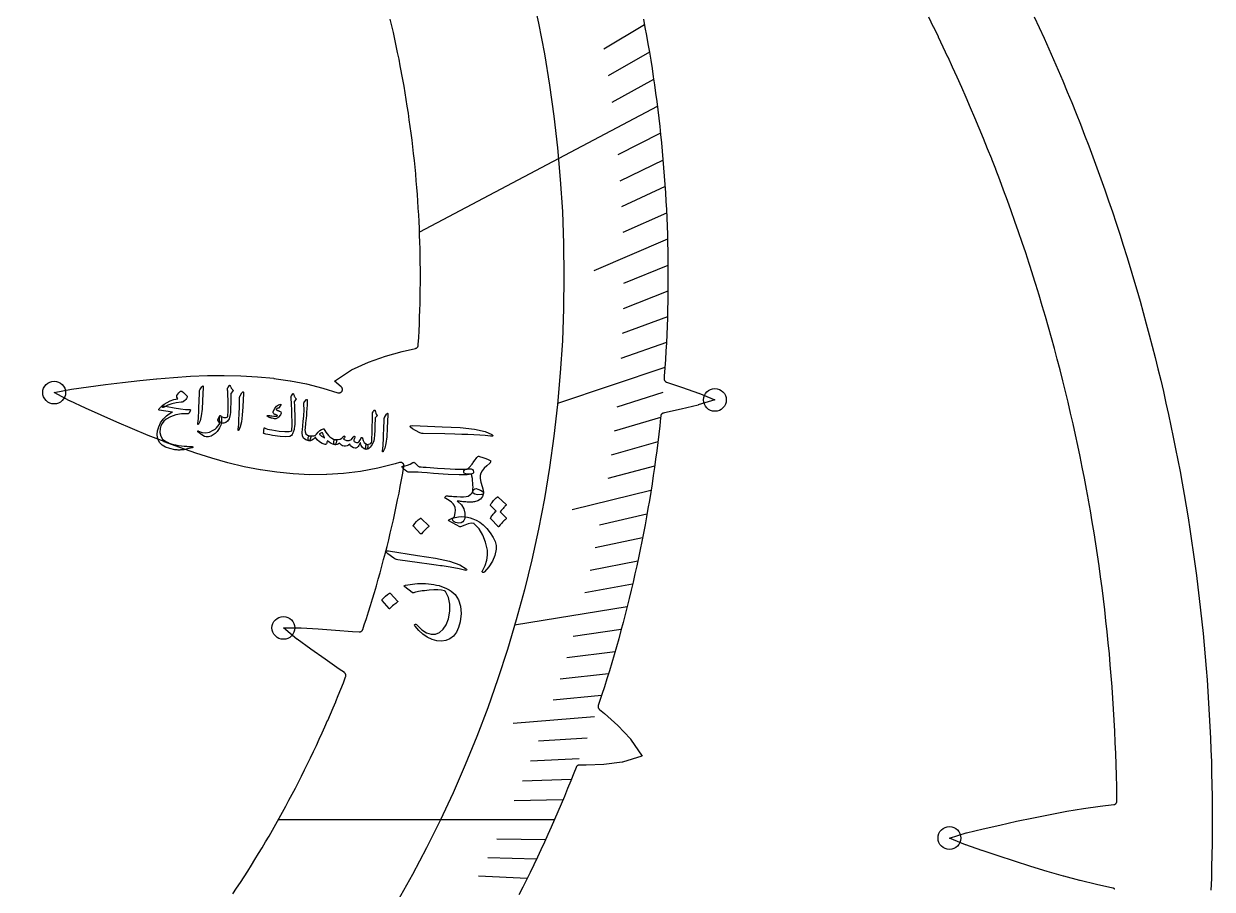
# Model space of a CAD drawing. Header units: millimetres. Extents: x -135 to 135, y -135 to 135.
# Drawn here: x 50.8 to 135, y -4.9 to 56.5 of the extents above; entities that cross this region are included whole.
import ezdxf

# ---------------------------------------------------------------- set-up
doc = ezdxf.new("R2010")
doc.units = ezdxf.units.MM
for name, color, linetype in [('CUT_INNER', 6, 'Continuous'), ('CUT_OUTER', 1, 'Continuous'), ('ENGRAVE', 7, 'Continuous'), ('ENGRAVE_FINE', 8, 'Continuous'), ('TEXT', 5, 'Continuous')]:
    doc.layers.add(name, color=color, linetype=linetype)

msp = doc.modelspace()

# ---------------------------------------------------------------- linework, layer by layer
at = {"layer": 'CUT_INNER'}
for points in [[(65.5808, -5.2417), (65.8476, -4.8397), (65.8485, -4.8385), (66.1128, -4.4349), (66.1136, -4.4336), (66.3755, -4.0284), (66.3763, -4.0271), (66.6356, -3.6203), (66.6365, -3.6191), (66.8933, -3.2107), (66.8941, -3.2094), (67.1484, -2.7994), (67.1492, -2.7981), (67.4011, -2.3867), (67.4019, -2.3853), (67.6511, -1.9723), (67.6519, -1.971), (67.8987, -1.5565), (67.8995, -1.5551), (68.1436, -1.1391), (68.1444, -1.1378), (68.3861, -0.7202), (68.3868, -0.7189), (68.6259, -0.2999), (68.6267, -0.2985), (68.8632, 0.1219), (68.8639, 0.1233), (69.0978, 0.5452), (69.0986, 0.5466), (69.3299, 0.9699), (69.3306, 0.9712), (69.5593, 1.396), (69.56, 1.3974), (69.7861, 1.8235), (69.7869, 1.8249), (70.0103, 2.2524), (70.0111, 2.2538), (70.2319, 2.6827), (70.2326, 2.684), (70.4508, 3.1143), (70.4515, 3.1156), (70.6671, 3.5472), (70.6678, 3.5486), (70.8807, 3.9815), (70.8814, 3.9829), (71.0917, 4.4171), (71.0923, 4.4184), (71.2999, 4.8539), (71.3006, 4.8553), (71.5055, 5.292), (71.5061, 5.2934), (71.7084, 5.7314), (71.709, 5.7328), (71.9086, 6.172), (71.9092, 6.1734), (72.1061, 6.6139), (72.1067, 6.6153), (72.3008, 7.0569), (72.3014, 7.0583), (72.4929, 7.5011), (72.4935, 7.5025), (72.6822, 7.9465), (72.6828, 7.9479), (72.8688, 8.3931), (72.8693, 8.3945), (73.0526, 8.8407), (73.0532, 8.8422), (73.2337, 9.2895), (73.2342, 9.291), (73.412, 9.7394), (73.4126, 9.7409), (73.5745, 10.1568), (73.5821, 10.1795), (73.5875, 10.2028), (73.5906, 10.2265), (73.5915, 10.2504), (73.5901, 10.2742), (73.5864, 10.2978), (73.5805, 10.321), (73.5723, 10.3435), (73.5621, 10.3651), (73.5499, 10.3856), (73.5357, 10.4049), (73.5198, 10.4227), (73.5023, 10.439), (73.4832, 10.4535), (73.1092, 10.7109), (72.1121, 11.4093), (71.118, 12.116), (71.1169, 12.1168), (70.1311, 12.8335), (70.1252, 12.8381), (69.1695, 13.6246), (69.1656, 13.6281), (69.1712, 13.6284), (70.4085, 13.6301), (70.416, 13.6299), (71.6328, 13.5585), (71.6341, 13.5585), (72.8492, 13.4742), (74.0627, 13.3816), (74.5258, 13.3424), (74.5495, 13.3415), (74.5733, 13.3429), (74.5968, 13.3466), (74.6199, 13.3524), (74.6423, 13.3605), (74.6638, 13.3706), (74.6843, 13.3827), (74.7035, 13.3967), (74.7213, 13.4125), (74.7376, 13.4299), (74.7521, 13.4488), (74.7647, 13.4689), (74.7754, 13.4902), (74.784, 13.5124), (74.8918, 13.8354), (74.8923, 13.8369), (75.0422, 14.2954), (75.0427, 14.2968), (75.1898, 14.7563), (75.1902, 14.7578), (75.3345, 15.2181), (75.335, 15.2196), (75.4764, 15.6808), (75.4769, 15.6823), (75.6155, 16.1443), (75.6159, 16.1458), (75.7517, 16.6087), (75.7521, 16.6102), (75.8851, 17.0739), (75.8855, 17.0754), (76.0156, 17.54), (76.016, 17.5414), (76.1432, 18.0068), (76.1436, 18.0083), (76.268, 18.4744), (76.2684, 18.4759), (76.3899, 18.9427), (76.3903, 18.9442), (76.509, 19.4118), (76.5094, 19.4133), (76.6251, 19.8816), (76.6255, 19.8831), (76.7384, 20.3521), (76.7388, 20.3536), (76.8488, 20.8233), (76.8491, 20.8248), (76.9563, 21.2952), (76.9566, 21.2967), (77.0609, 21.7677), (77.0612, 21.7692), (77.1626, 22.2409), (77.1629, 22.2424), (77.2613, 22.7147), (77.2617, 22.7162), (77.3572, 23.189), (77.3575, 23.1905), (77.4502, 23.664), (77.4505, 23.6655), (77.5402, 24.1395), (77.5405, 24.141), (77.6274, 24.6155), (77.6276, 24.617), (77.7087, 25.0758), (77.7118, 25.1002), (77.7124, 25.1248), (77.7107, 25.1494), (77.7065, 25.1736), (77.7, 25.1973), (77.6912, 25.2203), (77.6801, 25.2423), (77.667, 25.2631), (77.6519, 25.2825), (77.6349, 25.3004), (77.6162, 25.3164), (77.5961, 25.3306), (77.5747, 25.3427), (77.5522, 25.3527), (77.5288, 25.3603), (77.5048, 25.3657), (77.4804, 25.3687), (77.4558, 25.3692), (77.4312, 25.3673), (77.407, 25.363), (77.3833, 25.3564), (77.0914, 25.2589), (77.0821, 25.2562), (75.8582, 24.9501), (75.8503, 24.9484), (74.6381, 24.7268), (74.6308, 24.7257), (73.4294, 24.5794), (73.4223, 24.5788), (72.2313, 24.5029), (72.2243, 24.5026), (71.0431, 24.4936), (71.0363, 24.4937), (69.8643, 24.5483), (69.8578, 24.5488), (68.6946, 24.664), (68.6884, 24.6647), (67.5333, 24.837), (67.5276, 24.838), (66.3799, 25.0635), (66.3747, 25.0647), (65.2337, 25.3393), (65.2292, 25.3405), (64.0942, 25.6597), (64.0902, 25.6609), (62.9606, 26.0198), (62.9572, 26.0209), (61.832, 26.4143), (61.8292, 26.4153), (60.7078, 26.8379), (60.7055, 26.8388), (59.5872, 27.2854), (59.5854, 27.2861), (58.4693, 27.7515), (58.468, 27.7521), (57.3541, 28.2315), (56.2399, 28.7219), (55.127, 29.2212), (55.1258, 29.2217), (54.0191, 29.7323), (54.0123, 29.7357), (52.9216, 30.3207), (52.9171, 30.3233), (52.9226, 30.3247), (54.1358, 30.5678), (54.1432, 30.569), (55.3505, 30.7364), (55.3518, 30.7366), (56.56, 30.891), (57.7682, 31.0369), (58.9754, 31.1726), (58.9768, 31.1727), (60.1799, 31.2941), (60.1818, 31.2943), (61.3817, 31.397), (61.3841, 31.3972), (62.5799, 31.4761), (62.5829, 31.4762), (63.7738, 31.5261), (63.7774, 31.5262), (64.9625, 31.5416), (64.9667, 31.5416), (66.1454, 31.5176), (66.1502, 31.5174), (67.3217, 31.4491), (67.327, 31.4487), (68.4908, 31.3313), (68.4965, 31.3306), (69.6519, 31.1601), (69.658, 31.1591), (70.8046, 30.9316), (70.811, 30.9302), (71.9483, 30.6423), (71.9549, 30.6404), (73.0227, 30.3075), (73.0465, 30.3014), (73.0709, 30.2976), (73.0954, 30.2962), (73.12, 30.2972), (73.1444, 30.3007), (73.1683, 30.3065), (73.1915, 30.3147), (73.2138, 30.3251), (73.235, 30.3377), (73.2548, 30.3522), (73.2731, 30.3687), (73.2897, 30.3868), (73.3045, 30.4065), (73.3172, 30.4276), (73.3278, 30.4498), (73.3361, 30.473), (73.3422, 30.4968), (73.3459, 30.5212), (73.3471, 30.5457), (73.3459, 30.5703), (73.3424, 30.5947), (73.3364, 30.6186), (73.3281, 30.6417), (73.3176, 30.664), (73.305, 30.6851), (73.2903, 30.7049), (73.2738, 30.7231), (73.2555, 30.7396), (72.7857, 31.1244), (72.7814, 31.1283), (72.786, 31.1317), (73.9917, 31.9357), (73.9962, 31.9384), (74.0008, 31.9407), (75.1934, 32.4741), (75.2024, 32.4777), (76.3904, 32.9023), (76.398, 32.9048), (77.5827, 33.2441), (77.5899, 33.246), (78.5256, 33.4545), (78.5495, 33.4611), (78.5726, 33.47), (78.5947, 33.4811), (78.6155, 33.4944), (78.635, 33.5097), (78.6529, 33.5268), (78.669, 33.5456), (78.6831, 33.5659), (78.6952, 33.5875), (78.7051, 33.6101), (78.7127, 33.6337), (78.7179, 33.6579), (78.7207, 33.6824), (78.7244, 33.7398), (78.7245, 33.7413), (78.7526, 34.2229), (78.7527, 34.2245), (78.7778, 34.7062), (78.7779, 34.7078), (78.8001, 35.1897), (78.8002, 35.1912), (78.8194, 35.6732), (78.8195, 35.6748), (78.8358, 36.1569), (78.8358, 36.1585), (78.8491, 36.6407), (78.8492, 36.6422), (78.8595, 37.1245), (78.8595, 37.1261), (78.8669, 37.6084), (78.867, 37.61), (78.8714, 38.0924), (78.8714, 38.0939), (78.8729, 38.5763), (78.8729, 38.5779), (78.8714, 39.0603), (78.8714, 39.0618), (78.867, 39.5442), (78.8669, 39.5458), (78.8595, 40.0281), (78.8595, 40.0297), (78.8492, 40.512), (78.8491, 40.5135), (78.8358, 40.9958), (78.8358, 40.9973), (78.8195, 41.4794), (78.8194, 41.481), (78.8002, 41.963), (78.8001, 41.9645), (78.7779, 42.4465), (78.7778, 42.448), (78.7527, 42.9298), (78.7526, 42.9313), (78.7245, 43.4129), (78.7244, 43.4144), (78.6934, 43.8958), (78.6932, 43.8974), (78.6592, 44.3786), (78.6591, 44.3801), (78.6222, 44.8611), (78.622, 44.8627), (78.5821, 45.3434), (78.582, 45.345), (78.5391, 45.8255), (78.539, 45.827), (78.4932, 46.3072), (78.493, 46.3088), (78.4443, 46.7887), (78.4441, 46.7902), (78.3924, 47.2699), (78.3922, 47.2714), (78.3376, 47.7507), (78.3374, 47.7523), (78.2798, 48.2312), (78.2796, 48.2328), (78.2191, 48.7114), (78.2189, 48.7129), (78.1555, 49.1911), (78.1553, 49.1926), (78.0889, 49.6705), (78.0886, 49.672), (78.0193, 50.1494), (78.0191, 50.1509), (77.9468, 50.6279), (77.9466, 50.6294), (77.8714, 51.106), (77.8712, 51.1075), (77.7931, 51.5835), (77.7928, 51.585), (77.7118, 52.0606), (77.7116, 52.0621), (77.6276, 52.5372), (77.6274, 52.5387), (77.5405, 53.0132), (77.5402, 53.0147), (77.4505, 53.4887), (77.4502, 53.4903), (77.3575, 53.9637), (77.3572, 53.9652), (77.2617, 54.4381), (77.2613, 54.4396), (77.1629, 54.9118), (77.1626, 54.9133), (77.0612, 55.385), (77.0609, 55.3865), (76.9566, 55.8575), (76.9563, 55.859), (76.8491, 56.3294), (76.8488, 56.3309), (76.7388, 56.8006)], [(94.6836, 56.8084), (94.7937, 56.2271), (94.9002, 55.6451), (95.0032, 55.0625), (95.1026, 54.4793), (95.1983, 53.8954), (95.2905, 53.311), (95.3791, 52.726), (95.4642, 52.1405), (95.5456, 51.5545), (95.6234, 50.968), (95.6977, 50.3811), (95.7683, 49.7936), (95.8353, 49.2058), (95.8987, 48.6176), (95.9585, 48.029), (96.0147, 47.44), (96.0673, 46.8507), (96.1162, 46.2611), (96.1616, 45.6712), (96.2033, 45.081), (96.2414, 44.4906), (96.2759, 43.9), (96.3067, 43.3091), (96.3339, 42.7181), (96.3575, 42.1269), (96.3775, 41.5356), (96.3938, 40.9442), (96.4065, 40.3527), (96.4156, 39.7611), (96.4211, 39.1695), (96.4229, 38.5779), (96.4211, 37.9862), (96.4156, 37.3946), (96.4066, 36.803), (96.3939, 36.2115), (96.3775, 35.6201), (96.3576, 35.0288), (96.334, 34.4376), (96.3068, 33.8466), (96.2759, 33.2558), (96.2415, 32.6651), (96.2034, 32.0747), (96.1617, 31.4846), (96.1487, 31.3161), (96.1481, 31.2907), (96.15, 31.2653), (96.1545, 31.2402), (96.1616, 31.2158), (96.171, 31.1922), (96.1829, 31.1696), (96.1969, 31.1484), (96.2131, 31.1287), (96.2311, 31.1108), (96.2509, 31.0948), (96.2722, 31.0809), (96.2949, 31.0692), (96.3185, 31.0599), (97.4404, 30.6838), (97.4416, 30.6834), (98.5931, 30.2837), (98.6001, 30.281), (99.7426, 29.8059), (99.7476, 29.8035), (99.7427, 29.8018), (98.5588, 29.4408), (98.5516, 29.4389), (97.3665, 29.154), (97.3652, 29.1537), (96.178, 28.8815), (96.1044, 28.8652), (96.0812, 28.8589), (96.0587, 28.8503), (96.0372, 28.8397), (96.0167, 28.827), (95.9976, 28.8124), (95.98, 28.7961), (95.964, 28.7781), (95.9498, 28.7587), (95.9376, 28.738), (95.9274, 28.7162), (95.9193, 28.6935), (95.9134, 28.6702), (95.9099, 28.6464), (95.8989, 28.5382), (95.8355, 27.9499), (95.7685, 27.3621), (95.6978, 26.7747), (95.6236, 26.1877), (95.5458, 25.6012), (95.4644, 25.0152), (95.3794, 24.4297), (95.2908, 23.8447), (95.1986, 23.2603), (95.1028, 22.6765), (95.0034, 22.0932), (94.9005, 21.5106), (94.794, 20.9286), (94.6839, 20.3473), (94.5703, 19.7667), (94.4531, 19.1868), (94.3323, 18.6076), (94.208, 18.0291), (94.0802, 17.4515), (93.9488, 16.8746), (93.8139, 16.2986), (93.6754, 15.7233), (93.5334, 15.149), (93.3879, 14.5755), (93.2389, 14.003), (93.0863, 13.4313), (92.9303, 12.8606), (92.7707, 12.2909), (92.6077, 11.7222), (92.4412, 11.1544), (92.2712, 10.5878), (92.0977, 10.0221), (91.9208, 9.4576), (91.7403, 8.8941), (91.5565, 8.3317), (91.4849, 8.1174), (91.4781, 8.0928), (91.4738, 8.0678), (91.4721, 8.0424), (91.473, 8.017), (91.4764, 7.9918), (91.4824, 7.9671), (91.4909, 7.9431), (91.5017, 7.9201), (91.5149, 7.8983), (91.5302, 7.878), (91.5474, 7.8593), (91.5665, 7.8425), (91.9247, 7.5578), (91.9308, 7.5526), (92.8659, 6.7057), (92.8728, 6.699), (93.7704, 5.7498), (93.7738, 5.7458), (93.7769, 5.7416), (94.5832, 4.5375), (94.5861, 4.5325), (94.5807, 4.5306), (93.1936, 4.1113), (93.1885, 4.11), (93.1834, 4.1091), (91.8873, 3.9448), (91.8777, 3.944), (90.6176, 3.8825), (90.6096, 3.8824), (90.1424, 3.8897), (90.1171, 3.8888), (90.0921, 3.8853), (90.0675, 3.8794), (90.0436, 3.871), (90.0207, 3.8602), (89.999, 3.8472), (89.9788, 3.832), (89.9602, 3.8149), (89.9434, 3.7959), (89.9286, 3.7754), (89.9159, 3.7535), (89.9056, 3.7304), (89.7475, 3.3244), (89.5295, 2.7743), (89.3082, 2.2257), (89.0834, 1.6784), (88.8553, 1.1325), (88.6239, 0.588), (88.3891, 0.0449), (88.1511, -0.4967), (87.9096, -1.0369), (87.6649, -1.5755), (87.4169, -2.1127), (87.1656, -2.6483), (86.911, -3.1824), (86.6531, -3.7149), (86.392, -4.2457), (86.1276, -4.775), (85.86, -5.3027)], [(128.0964, -4.9156), (128.0801, -4.8967), (128.0619, -4.8794), (128.0422, -4.8641), (128.021, -4.8508), (127.9985, -4.8397), (127.9751, -4.8309), (127.951, -4.8245), (126.7917, -4.5781), (126.7882, -4.5773), (125.6299, -4.2962), (125.627, -4.2954), (124.4696, -3.9847), (124.4673, -3.9841), (123.3105, -3.6493), (123.3087, -3.6488), (122.1523, -3.295), (122.151, -3.2945), (120.9954, -2.9266), (119.8385, -2.5477), (118.6821, -2.16), (118.6808, -2.1596), (117.5294, -1.7599), (117.5224, -1.7572), (116.3799, -1.2821), (116.3748, -1.2797), (116.3797, -1.2779), (117.5636, -0.917), (117.5709, -0.9151), (118.7559, -0.6301), (118.7572, -0.6298), (119.9445, -0.3577), (121.1326, -0.0941), (122.3207, 0.1592), (122.322, 0.1595), (123.5075, 0.3983), (123.5094, 0.3986), (124.6934, 0.6184), (124.6958, 0.6189), (125.8781, 0.8146), (125.881, 0.815), (127.0613, 0.9813), (127.0648, 0.9818), (128.0203, 1.0885), (128.0444, 1.0924), (128.0681, 1.0986), (128.091, 1.1072), (128.113, 1.1179), (128.1338, 1.1307), (128.1533, 1.1455), (128.1713, 1.1622), (128.1875, 1.1805), (128.2019, 1.2003), (128.2142, 1.2214), (128.2244, 1.2436), (128.2325, 1.2668), (128.2382, 1.2906), (128.2415, 1.3148), (128.2425, 1.3393), (128.2404, 1.5731), (128.2403, 1.5746), (128.2283, 2.3599), (128.2283, 2.3614), (128.2114, 3.1466), (128.2114, 3.1482), (128.1897, 3.9333), (128.1896, 3.9348), (128.1631, 4.7198), (128.1631, 4.7213), (128.1317, 5.5061), (128.1317, 5.5076), (128.0956, 6.2922), (128.0955, 6.2937), (128.0545, 7.078), (128.0544, 7.0796), (128.0087, 7.8636), (128.0086, 7.8651), (127.958, 8.6489), (127.9579, 8.6504), (127.9026, 9.4339), (127.9024, 9.4354), (127.8423, 10.2185), (127.8421, 10.22), (127.7772, 11.0027), (127.777, 11.0043), (127.7072, 11.7866), (127.7071, 11.7881), (127.6325, 12.5699), (127.6324, 12.5715), (127.553, 13.3528), (127.5528, 13.3544), (127.4687, 14.1352), (127.4685, 14.1368), (127.3795, 14.9171), (127.3793, 14.9186), (127.2856, 15.6984), (127.2854, 15.6999), (127.1869, 16.4791), (127.1867, 16.4806), (127.0834, 17.2592), (127.0832, 17.2607), (126.9751, 18.0387), (126.9749, 18.0402), (126.862, 18.8174), (126.8618, 18.8189), (126.7441, 19.5955), (126.7439, 19.597), (126.6215, 20.3728), (126.6213, 20.3743), (126.4941, 21.1494), (126.4939, 21.1509), (126.362, 21.9251), (126.3617, 21.9266), (126.2251, 22.7), (126.2248, 22.7015), (126.0834, 23.4741), (126.0831, 23.4756), (125.937, 24.2473), (125.9367, 24.2488), (125.7859, 25.0196), (125.7856, 25.0211), (125.63, 25.7909), (125.6297, 25.7924), (125.4694, 26.5613), (125.469, 26.5628), (125.304, 27.3306), (125.3037, 27.3321), (125.134, 28.099), (125.1336, 28.1005), (124.9592, 28.8663), (124.9589, 28.8678), (124.7797, 29.6325), (124.7794, 29.6339), (124.5956, 30.3975), (124.5952, 30.399), (124.4067, 31.1615), (124.4063, 31.163), (124.2131, 31.9242), (124.2128, 31.9257), (124.0149, 32.6858), (124.0145, 32.6873), (123.812, 33.4461), (123.8116, 33.4476), (123.6045, 34.2052), (123.6041, 34.2066), (123.3923, 34.963), (123.3919, 34.9644), (123.1754, 35.7194), (123.175, 35.7209), (122.9539, 36.4745), (122.9535, 36.476), (122.7278, 37.2283), (122.7274, 37.2297), (122.4971, 37.9806), (122.4966, 37.9821), (122.2617, 38.7315), (122.2613, 38.733), (122.0218, 39.481), (122.0213, 39.4824), (121.7772, 40.229), (121.7767, 40.2304), (121.5281, 40.9754), (121.5276, 40.9769), (121.2744, 41.7203), (121.2739, 41.7218), (121.0161, 42.4637), (121.0156, 42.4651), (120.7533, 43.2054), (120.7528, 43.2068), (120.4859, 43.9455), (120.4854, 43.947), (120.214, 44.684), (120.2135, 44.6854), (119.9376, 45.4208), (119.937, 45.4222), (119.6566, 46.1558), (119.656, 46.1573), (119.3711, 46.8892), (119.3706, 46.8906), (119.0812, 47.6207), (119.0806, 47.6221), (118.7868, 48.3505), (118.7862, 48.3519), (118.4878, 49.0784), (118.4873, 49.0799), (118.1845, 49.8045), (118.1839, 49.806), (117.8767, 50.5288), (117.876, 50.5302), (117.5644, 51.2511), (117.5638, 51.2525), (117.2477, 51.9715), (117.2471, 51.9729), (116.9266, 52.6899), (116.926, 52.6913), (116.6011, 53.4064), (116.6005, 53.4078), (116.2712, 54.1208), (116.2706, 54.1222), (115.937, 54.8332), (115.9363, 54.8346), (115.5983, 55.5436), (115.5977, 55.545), (115.2553, 56.2518), (115.2547, 56.2532), (114.908, 56.958)]]:
    msp.add_lwpolyline(points, dxfattribs=at)
at = {"layer": 'CUT_OUTER'}
msp.add_lwpolyline([(122.3901, 56.9707), (122.7374, 56.2187), (123.08, 55.4645), (123.418, 54.7083), (123.7514, 53.95), (124.0801, 53.1896), (124.4041, 52.4273), (124.7234, 51.663), (125.0381, 50.8967), (125.348, 50.1285), (125.6533, 49.3585), (125.9538, 48.5865), (126.2495, 47.8128), (126.5405, 47.0372), (126.8267, 46.2599), (127.1082, 45.4809), (127.3849, 44.7001), (127.6567, 43.9176), (127.9238, 43.1335), (128.1861, 42.3478), (128.4435, 41.5604), (128.6961, 40.7715), (128.9438, 39.9811), (129.1867, 39.1892), (129.4247, 38.3958), (129.6579, 37.6009), (129.8862, 36.8046), (130.1096, 36.007), (130.328, 35.2079), (130.5416, 34.4076), (130.7503, 33.606), (130.954, 32.8031), (131.1528, 31.9989), (131.3467, 31.1936), (131.5356, 30.3871), (131.7196, 29.5794), (131.8986, 28.7706), (132.0727, 27.9608), (132.2418, 27.1499), (132.4059, 26.3379), (132.565, 25.525), (132.7191, 24.7111), (132.8682, 23.8963), (133.0123, 23.0806), (133.1515, 22.264), (133.2856, 21.4466), (133.4147, 20.6284), (133.5387, 19.8094), (133.6577, 18.9896), (133.7718, 18.1692), (133.8807, 17.348), (133.9846, 16.5262), (134.0835, 15.7038), (134.1774, 14.8808), (134.2661, 14.0572), (134.3499, 13.2331), (134.4285, 12.4085), (134.5021, 11.5834), (134.5707, 10.7579), (134.6342, 9.932), (134.6926, 9.1057), (134.7459, 8.2791), (134.7942, 7.4521), (134.8373, 6.6249), (134.8755, 5.7974), (134.9085, 4.9697), (134.9364, 4.1419), (134.9593, 3.3138), (134.9771, 2.4857), (134.9898, 1.6574), (134.9944, 1.1594), (134.9944, 1.1594), (134.9975, 0.8283), (135, 0), (134.9975, -0.8283), (134.9898, -1.6567), (134.9771, -2.4849), (134.9593, -3.3131), (134.9365, -4.1411), (134.9085, -4.969)], dxfattribs=at)
at = {"layer": 'ENGRAVE'}
for points in [[(95.6678, 50.6207), (78.811, 41.7012)], [(96.2045, 32.091), (88.5934, 29.5522)], [(93.5245, 15.1136), (85.5424, 13.8237)], [(88.3696, 0), (68.7949, 0)]]:
    msp.add_lwpolyline(points, dxfattribs=at)
for centre, radius in [((0, 38.5771), 89.0519), ((52.9163, 30.3235), 0.81), ((99.7484, 29.8035), 0.81), ((69.1649, 13.6284), 0.81), ((116.374, -1.2797), 0.81)]:
    msp.add_circle(centre, radius, dxfattribs=at)
at = {"layer": 'ENGRAVE_FINE'}
for points in [[(94.7615, 56.3991), (91.8642, 54.6747)], [(95.105, 54.4647), (92.175, 52.7868)], [(95.4068, 52.5383), (92.4452, 50.9074)], [(95.8887, 48.7127), (92.8665, 47.1774)], [(96.0703, 46.8151), (93.0192, 45.3283)], [(96.2135, 44.9287), (93.1344, 43.4909)], [(96.3189, 43.0542), (93.2127, 41.6658)], [(96.3874, 41.1922), (91.1571, 38.957)], [(96.4198, 39.3434), (93.2624, 38.0551)], [(96.417, 37.5084), (93.2354, 36.2706)], [(96.3796, 35.6876), (93.1748, 34.5009)], [(96.3085, 33.8817), (93.0814, 32.7464)], [(96.0684, 30.3162), (92.7998, 29.2848)], [(95.9009, 28.5576), (92.6131, 27.5785)], [(95.7029, 26.8155), (92.3968, 25.8892)], [(95.475, 25.0905), (92.1517, 24.2171)], [(95.2182, 23.3827), (89.6403, 22.013)], [(94.9331, 21.6926), (91.5783, 20.926)], [(94.6204, 20.0203), (91.2515, 19.3075)], [(94.2809, 18.3663), (90.8989, 17.7074)], [(93.9154, 16.7306), (90.5213, 16.126)], [(93.109, 13.5153), (89.6937, 13.0196)], [(92.6695, 11.9361), (89.2453, 11.495)], [(92.2067, 10.376), (88.7745, 9.9898)], [(91.7213, 8.8351), (88.2822, 8.5039)], [(91.2139, 7.3137), (85.4593, 6.8523)], [(90.6852, 5.8117), (87.2356, 5.5906)], [(90.1358, 4.3293), (86.6825, 4.1634)], [(89.5663, 2.8665), (86.1104, 2.7559)], [(88.9774, 1.4234), (85.5198, 1.3681)], [(87.7435, -1.4036), (84.2859, -1.3483)], [(87.0996, -2.7875), (83.6436, -2.6769)], [(86.4386, -4.1517), (82.9852, -3.9858)]]:
    msp.add_lwpolyline(points, dxfattribs=at)
at = {"layer": 'TEXT'}
for points in [[(61.923, 29.6431), (61.5657, 29.6044), (61.245, 29.5335), (60.9607, 29.4306), (60.7129, 29.2957), (60.6749, 29.2749), (60.641, 29.2651), (60.6112, 29.2663), (60.5856, 29.2784), (60.5599, 29.3201), (60.5724, 29.3718), (60.623, 29.4335), (60.7118, 29.505), (60.9148, 29.6283), (61.1428, 29.7327), (61.3956, 29.8184), (61.6733, 29.8853), (61.6148, 30.0066), (61.6049, 30.0363), (61.6024, 30.0648), (61.6072, 30.0923), (61.6194, 30.1186), (61.6879, 30.2158), (61.7492, 30.2954), (61.8034, 30.3575), (61.8505, 30.4021), (61.8794, 30.4222), (61.9061, 30.4311), (61.9306, 30.4287), (61.953, 30.4151), (62.0799, 30.3163), (62.1854, 30.2257), (62.2694, 30.1434), (62.3321, 30.0692), (62.3431, 30.0467), (62.3459, 30.0199), (62.3405, 29.9887), (62.327, 29.9533), (62.2931, 29.8997), (62.2422, 29.8361), (62.1742, 29.7625), (62.0892, 29.6788), (62.0684, 29.6676), (62.0338, 29.6579), (61.9853, 29.6497), (61.923, 29.6431)], [(63.3738, 30.7192), (63.4223, 30.7864), (63.4563, 30.8075), (63.476, 30.7825), (63.4813, 30.7113), (63.4288, 29.7335), (63.3948, 29.1337), (63.3368, 28.6591), (63.2545, 28.3097), (63.1481, 28.0857), (63.1322, 28.0684), (63.1191, 28.0598), (63.1088, 28.0598), (63.1013, 28.0685), (63.0962, 28.0811), (63.0935, 28.0968), (63.0932, 28.1157), (63.0955, 28.1377), (63.1208, 28.3082), (63.1397, 28.4902), (63.1524, 28.6837), (63.1586, 28.8886), (63.1613, 28.9421), (63.1669, 29.0865), (63.1754, 29.3221), (63.1869, 29.6487), (63.206, 30.374), (63.2096, 30.4122), (63.2168, 30.4468), (63.2274, 30.4779), (63.2416, 30.5055)], [(65.3587, 30.8391), (65.3677, 30.8357), (65.3752, 30.8286), (65.3812, 30.8177), (65.3855, 30.8029), (65.3922, 30.7806), (65.4059, 30.7506), (65.4265, 30.7131), (65.454, 30.6681), (65.4703, 30.6439), (65.4862, 30.6206), (65.5017, 30.598), (65.5168, 30.5763), (65.5318, 30.5556), (65.5471, 30.5361), (65.5625, 30.5179), (65.578, 30.5008), (65.591, 30.4783), (65.592, 30.4525), (65.5809, 30.4235), (65.5577, 30.3912), (65.4326, 30.2529), (65.43, 30.199), (65.4284, 30.1328), (65.4277, 30.0545), (65.428, 29.964), (65.4284, 29.8608), (65.4282, 29.7447), (65.4272, 29.6156), (65.4256, 29.4735), (65.4251, 29.3323), (65.4226, 29.2025), (65.4184, 29.0839), (65.4123, 28.9767), (65.4046, 28.8808), (65.3956, 28.7962), (65.3852, 28.7228), (65.3735, 28.6607), (65.3077, 28.4532), (65.2121, 28.2984), (65.0866, 28.1964), (64.9312, 28.147), (64.9069, 28.1433), (64.8835, 28.141), (64.8612, 28.1401), (64.8397, 28.1405), (64.8192, 28.142), (64.7996, 28.1444), (64.7808, 28.1477), (64.763, 28.1519), (64.7141, 28.1765), (64.6758, 28.2221), (64.6483, 28.2888), (64.6314, 28.3765), (64.6244, 28.4688), (64.6268, 28.5492), (64.6385, 28.6176), (64.6594, 28.6741), (64.6654, 28.6837), (64.6719, 28.6903), (64.6789, 28.6938), (64.6865, 28.6942), (64.6957, 28.6918), (64.7037, 28.6876), (64.7103, 28.6816), (64.7157, 28.6738), (64.7615, 28.632), (64.8163, 28.5995), (64.88, 28.5762), (64.9526, 28.5622), (65.0302, 28.5587), (65.1007, 28.5644), (65.164, 28.5791), (65.2201, 28.603), (65.233, 28.7222), (65.2401, 28.948), (65.2413, 29.2801), (65.2368, 29.7188), (65.2287, 30.2067), (65.2277, 30.2715), (65.2253, 30.3329), (65.2213, 30.3911), (65.2159, 30.4459), (65.2126, 30.4735), (65.2101, 30.4986), (65.2086, 30.5213), (65.208, 30.5417), (65.2077, 30.5594), (65.2073, 30.5744), (65.2067, 30.5867), (65.206, 30.5963), (65.2066, 30.6173), (65.2099, 30.6359), (65.2158, 30.6521), (65.2244, 30.6659), (65.3282, 30.8235), (65.3356, 30.8312), (65.3432, 30.8364), (65.3509, 30.839), (65.3587, 30.8391)], [(66.2275, 30.2959), (66.2759, 30.3631), (66.3099, 30.3842), (66.3296, 30.3592), (66.3349, 30.288), (66.2824, 29.3103), (66.2485, 28.7104), (66.1904, 28.2358), (66.1081, 27.8864), (66.0017, 27.6624), (65.9859, 27.6451), (65.9728, 27.6365), (65.9625, 27.6365), (65.9549, 27.6452), (65.9498, 27.6578), (65.9471, 27.6735), (65.9469, 27.6924), (65.9491, 27.7144), (65.9744, 27.8849), (65.9934, 28.0669), (66.006, 28.2604), (66.0122, 28.4653), (66.0149, 28.5188), (66.0205, 28.6632), (66.029, 28.8988), (66.0405, 29.2255), (66.0596, 29.9507), (66.0632, 29.9889), (66.0704, 30.0235), (66.081, 30.0546), (66.0952, 30.0822)], [(69.8825, 30.2043), (69.8984, 30.1588), (69.9156, 30.1154), (69.9341, 30.074), (69.9539, 30.0348), (69.9753, 29.9975), (69.9985, 29.9623), (70.0234, 29.929), (70.0502, 29.8978), (70.0598, 29.881), (70.0612, 29.863), (70.0543, 29.8436), (70.0391, 29.823), (69.9508, 29.7154), (69.942, 29.7037), (69.9355, 29.6936), (69.9312, 29.6852), (69.9292, 29.6784), (69.9465, 29.3496), (69.9601, 29.0528), (69.9698, 28.788), (69.9758, 28.5552), (69.9777, 28.3547), (69.9754, 28.1867), (69.9689, 28.0513), (69.9582, 27.9484), (69.9296, 27.7555), (69.9171, 27.6949), (69.9016, 27.6345), (69.8831, 27.5743), (69.8616, 27.5142), (69.8369, 27.4544), (69.8087, 27.3948), (69.777, 27.3356), (69.7419, 27.2765), (69.6095, 27.2009), (69.3388, 27.1764), (68.93, 27.2031), (68.3829, 27.281), (68.213, 27.3122), (68.0566, 27.3455), (67.9135, 27.3808), (67.7837, 27.4182), (67.7724, 27.4251), (67.765, 27.434), (67.7613, 27.4449), (67.7614, 27.4577), (67.7668, 27.5185), (67.7721, 27.5737), (67.7774, 27.6235), (67.7825, 27.6677), (67.7877, 27.7069), (67.793, 27.7416), (67.7983, 27.7717), (67.8038, 27.7973), (67.8076, 27.8116), (67.814, 27.8189), (67.8229, 27.8194), (67.8342, 27.8129), (67.9221, 27.7715), (68.0377, 27.7335), (68.1809, 27.6989), (68.3517, 27.6678), (68.8647, 27.5919), (69.2695, 27.5568), (69.5663, 27.5623), (69.7549, 27.6085), (69.7724, 27.7283), (69.7804, 27.9496), (69.7787, 28.2725), (69.7675, 28.6967), (69.7529, 29.122), (69.7405, 29.4439), (69.7305, 29.6624), (69.7226, 29.7774), (69.7195, 29.8091), (69.7166, 29.8387), (69.7139, 29.8662), (69.7114, 29.8917), (69.7091, 29.915), (69.7069, 29.9357), (69.7048, 29.9538), (69.7028, 29.9694), (69.7008, 30.0032), (69.7045, 30.0346), (69.7138, 30.0636), (69.7288, 30.0903), (69.8258, 30.2288), (69.8334, 30.2379), (69.8411, 30.2436), (69.8487, 30.2457), (69.8563, 30.2444), (69.8648, 30.2378), (69.8721, 30.2289), (69.878, 30.2178), (69.8825, 30.2043)], [(68.9699, 29.5029), (68.9771, 29.5008), (68.9831, 29.4969), (68.9878, 29.4912), (68.9912, 29.4837), (68.9918, 29.4773), (68.9913, 29.4706), (68.9897, 29.4635), (68.9871, 29.4561), (68.8735, 29.2598), (68.8603, 29.2401), (68.8473, 29.2254), (68.8345, 29.2158), (68.822, 29.2111), (68.7705, 29.2044), (68.7257, 29.1922), (68.6876, 29.1745), (68.6563, 29.1512), (68.6487, 29.1377), (68.6539, 29.1214), (68.6716, 29.1022), (68.702, 29.0801), (68.7229, 29.0692), (68.7446, 29.0587), (68.7671, 29.0485), (68.7904, 29.0388), (68.8148, 29.0294), (68.8405, 29.0203), (68.8675, 29.0115), (68.8958, 29.003), (68.9895, 28.9467), (69.0088, 28.8566), (68.9537, 28.7327), (68.8242, 28.5752), (68.7738, 28.5301), (68.726, 28.4962), (68.6809, 28.4735), (68.6385, 28.462), (68.5934, 28.4593), (68.5323, 28.4646), (68.4553, 28.4778), (68.3624, 28.4989), (68.3151, 28.5107), (68.2705, 28.5236), (68.2286, 28.5376), (68.1894, 28.5527), (68.1527, 28.5682), (68.1185, 28.5833), (68.0867, 28.5981), (68.0574, 28.6125), (68.0401, 28.6259), (68.0283, 28.64), (68.0222, 28.6547), (68.0217, 28.6701), (68.0265, 28.6852), (68.0355, 28.6952), (68.0488, 28.7), (68.0663, 28.6997), (68.1218, 28.6952), (68.1845, 28.6892), (68.2545, 28.6816), (68.3318, 28.6724), (68.4761, 28.6552), (68.5896, 28.6472), (68.6722, 28.6483), (68.724, 28.6585), (68.7311, 28.6622), (68.7354, 28.6678), (68.737, 28.6754), (68.7359, 28.6848), (68.7333, 28.691), (68.7277, 28.6971), (68.719, 28.7032), (68.7074, 28.7092), (68.5973, 28.7537), (68.5516, 28.7745), (68.5134, 28.7983), (68.4827, 28.825), (68.4594, 28.8546), (68.441, 28.888), (68.432, 28.921), (68.4326, 28.9536), (68.4427, 28.9858), (68.5475, 29.1975), (68.6703, 29.3543), (68.8111, 29.4561), (68.9699, 29.5029)], [(70.7988, 29.8189), (70.8082, 29.8296), (70.8165, 29.8364), (70.8237, 29.8394), (70.8299, 29.8385), (70.8384, 29.8319), (70.8445, 29.8152), (70.8481, 29.7882), (70.8491, 29.7511), (70.838, 29.4523), (70.8242, 29.1766), (70.8078, 28.9238), (70.7888, 28.6941), (70.7694, 28.4981), (70.7523, 28.3224), (70.7374, 28.1669), (70.7248, 28.0318), (70.7142, 27.917), (70.7053, 27.8225), (70.6982, 27.7484), (70.6929, 27.6946), (70.7041, 27.5295), (70.7639, 27.4005), (70.8723, 27.3075), (71.0293, 27.2505), (71.0725, 27.232), (71.0972, 27.2002), (71.1033, 27.155), (71.0909, 27.0965), (71.0586, 27.0063), (71.0289, 26.9428), (71.0016, 26.9061), (70.9767, 26.8963), (70.7534, 26.9601), (70.5989, 27.075), (70.5135, 27.241), (70.4969, 27.4582), (70.5043, 27.5598), (70.5125, 27.6615), (70.5214, 27.7634), (70.5312, 27.8654), (70.5414, 27.9676), (70.5519, 28.07), (70.5628, 28.1726), (70.5739, 28.2754), (70.5954, 28.4715), (70.6111, 28.6485), (70.621, 28.8066), (70.625, 28.9457), (70.6253, 29.0797), (70.6239, 29.2229), (70.6208, 29.3751), (70.6161, 29.5363), (70.6166, 29.5651), (70.6212, 29.5909), (70.6298, 29.6135), (70.6425, 29.6329)], [(60.9263, 29.3244), (61.4288, 29.2317), (61.8651, 29.165), (62.2354, 29.1241), (62.5397, 29.1092), (62.5491, 29.1089), (62.557, 29.1071), (62.5634, 29.1038), (62.5683, 29.0989), (62.5716, 29.0928), (62.5729, 29.0856), (62.5723, 29.0776), (62.5698, 29.0685), (62.5568, 29.0337), (62.5444, 29.0019), (62.5327, 28.9729), (62.5216, 28.9469), (62.5113, 28.9238), (62.5016, 28.9036), (62.4927, 28.8864), (62.4844, 28.872), (62.468, 28.8495), (62.4505, 28.8338), (62.4321, 28.8247), (62.4126, 28.8223), (61.9458, 28.8073), (61.5311, 28.7369), (61.1685, 28.6109), (60.8579, 28.4294), (60.694, 28.2901), (60.567, 28.1357), (60.477, 27.9663), (60.424, 27.7818), (60.4043, 27.4828), (60.4645, 27.2277), (60.6046, 27.0166), (60.8247, 26.8494), (60.943, 26.7912), (61.0747, 26.7379), (61.2196, 26.6898), (61.3779, 26.6467), (61.5492, 26.6085), (61.7333, 26.5749), (61.9302, 26.5459), (62.1398, 26.5216), (62.2145, 26.5148), (62.2882, 26.5087), (62.3606, 26.5032), (62.432, 26.4984), (62.5016, 26.4943), (62.5692, 26.4911), (62.6346, 26.4887), (62.6978, 26.4871), (62.7169, 26.4853), (62.7297, 26.4784), (62.7362, 26.4663), (62.7364, 26.4492), (62.7321, 26.43), (62.7254, 26.4156), (62.7165, 26.4062), (62.7052, 26.4015), (62.5871, 26.371), (62.4755, 26.3441), (62.3704, 26.3207), (62.2719, 26.3009), (62.1802, 26.2843), (62.0955, 26.2707), (62.0177, 26.2601), (61.947, 26.2525), (61.881, 26.249), (61.8169, 26.2467), (61.7547, 26.2456), (61.6946, 26.2457), (61.6361, 26.2476), (61.5793, 26.2518), (61.5241, 26.2582), (61.4704, 26.2669), (61.1076, 26.3499), (60.8108, 26.4573), (60.5799, 26.5891), (60.415, 26.7453), (60.3039, 26.9264), (60.2376, 27.1286), (60.2161, 27.3518), (60.2395, 27.5959), (60.3227, 27.8908), (60.4583, 28.1689), (60.6461, 28.4302), (60.8863, 28.6746), (60.9766, 28.7459), (61.0767, 28.8123), (61.1866, 28.8737), (61.3063, 28.9301), (60.355, 29.0793), (60.3336, 29.0925), (60.3266, 29.1116), (60.3341, 29.1367), (60.356, 29.1676), (60.3952, 29.2116), (60.4307, 29.251), (60.4626, 29.286), (60.4907, 29.3166), (60.5152, 29.3424), (60.5359, 29.3632), (60.5528, 29.379), (60.566, 29.3899), (60.5919, 29.3883), (60.6606, 29.3769), (60.7721, 29.3555), (60.9263, 29.3244)], [(64.7196, 28.6732), (64.7438, 28.6226), (64.7617, 28.5634), (64.7732, 28.4955), (64.7785, 28.4191), (64.7783, 28.3399), (64.773, 28.26), (64.7625, 28.1793), (64.7469, 28.0979), (64.7228, 28.0165), (64.6849, 27.9241), (64.6334, 27.8206), (64.5681, 27.7061), (64.4605, 27.5518), (64.3359, 27.4217), (64.1942, 27.3158), (64.0355, 27.234), (63.9508, 27.2036), (63.8642, 27.184), (63.7756, 27.1753), (63.6852, 27.1774), (63.579, 27.2054), (63.4471, 27.274), (63.2895, 27.3831), (63.1063, 27.5327), (63.0961, 27.5448), (63.0899, 27.5573), (63.0877, 27.5702), (63.0897, 27.5835), (63.0958, 27.5941), (63.1061, 27.5991), (63.1206, 27.5985), (63.1393, 27.5922), (63.4028, 27.4938), (63.6662, 27.4698), (63.9296, 27.5202), (64.193, 27.6451), (64.3157, 27.73), (64.427, 27.8256), (64.5267, 27.932), (64.615, 28.0491), (64.626, 28.0688), (64.6334, 28.0916), (64.6372, 28.1175), (64.6374, 28.1463), (64.6296, 28.1852), (64.6081, 28.2332), (64.5728, 28.2902), (64.5238, 28.3563), (64.519, 28.3663), (64.518, 28.3783), (64.5208, 28.3922), (64.5274, 28.408), (64.6633, 28.6735), (64.6693, 28.6832), (64.6758, 28.6897), (64.6829, 28.6932), (64.6905, 28.6936), (64.6997, 28.6912), (64.7076, 28.687), (64.7142, 28.681), (64.7196, 28.6732)], [(75.4831, 28.8827), (75.5191, 28.943), (75.5474, 28.9909), (75.5677, 29.0263), (75.5802, 29.0493), (75.5894, 29.0638), (75.5999, 29.0736), (75.6117, 29.0786), (75.6248, 29.0789), (75.6389, 29.0743), (75.6499, 29.0651), (75.6577, 29.0514), (75.6623, 29.0331), (75.6825, 28.9439), (75.7103, 28.8621), (75.7458, 28.7877), (75.7889, 28.7207), (75.8006, 28.6996), (75.8016, 28.6776), (75.7919, 28.6546), (75.7715, 28.6308), (75.6668, 28.5216), (75.6646, 28.4661), (75.6626, 28.4116), (75.6607, 28.3581), (75.6589, 28.3055), (75.6573, 28.254), (75.6558, 28.2034), (75.6545, 28.1538), (75.6533, 28.1052), (75.6422, 27.6554), (75.6241, 27.3051), (75.5993, 27.0543), (75.5675, 26.9031), (75.4522, 26.6374), (75.3249, 26.4474), (75.1858, 26.333), (75.0347, 26.2943), (75.0308, 26.2949), (75.0269, 26.2955), (75.0229, 26.2961), (75.019, 26.2966), (74.9989, 26.3222), (74.9914, 26.3751), (74.9965, 26.4553), (75.0142, 26.5628), (75.0238, 26.6021), (75.0392, 26.6295), (75.0604, 26.645), (75.0873, 26.6485), (75.1901, 26.6537), (75.2786, 26.6775), (75.3528, 26.72), (75.4127, 26.7813), (75.4216, 26.8642), (75.4295, 26.9588), (75.4363, 27.0652), (75.4421, 27.1832), (75.4471, 27.3125), (75.4514, 27.4524), (75.455, 27.6029), (75.4579, 27.7642), (75.462, 27.9224), (75.4653, 28.0648), (75.4677, 28.1911), (75.4692, 28.3015), (75.4704, 28.3959), (75.4717, 28.4741), (75.4731, 28.5362), (75.4747, 28.5823), (75.4686, 28.8125), (75.4707, 28.8348), (75.4738, 28.8539), (75.4779, 28.8699), (75.4831, 28.8827)], [(76.465, 28.7773), (76.5135, 28.8445), (76.5475, 28.8656), (76.5672, 28.8406), (76.5725, 28.7694), (76.52, 27.7917), (76.486, 27.1918), (76.4279, 26.7172), (76.3457, 26.3678), (76.2393, 26.1438), (76.2234, 26.1265), (76.2103, 26.1179), (76.2, 26.1179), (76.1925, 26.1266), (76.1873, 26.1392), (76.1846, 26.1549), (76.1844, 26.1738), (76.1867, 26.1958), (76.212, 26.3663), (76.2309, 26.5483), (76.2435, 26.7418), (76.2498, 26.9467), (76.2525, 27.0002), (76.258, 27.1446), (76.2666, 27.3802), (76.2781, 27.7069), (76.2972, 28.4321), (76.3008, 28.4703), (76.308, 28.5049), (76.3186, 28.536), (76.3328, 28.5636)], [(78.3188, 27.758), (78.1737, 27.8558), (78.1274, 27.9246), (78.18, 27.9647), (78.3315, 27.9762), (80.4185, 27.886), (81.6995, 27.8319), (82.7143, 27.7247), (83.4625, 27.561), (83.9438, 27.3389), (83.981, 27.305), (83.9997, 27.2768), (83.9999, 27.2544), (83.9816, 27.2378), (83.9548, 27.2261), (83.9213, 27.2197), (83.881, 27.2186), (83.8339, 27.2228), (83.4694, 27.2722), (83.0805, 27.3076), (82.6673, 27.3293), (82.2297, 27.3375), (82.1157, 27.3419), (81.8072, 27.3506), (81.3044, 27.3641), (80.6073, 27.3831), (79.06, 27.417), (78.9785, 27.4243), (78.9044, 27.4389), (78.8378, 27.4606), (78.7786, 27.4895)], [(72.0004, 27.7501), (72.0121, 27.7524), (72.0216, 27.7509), (72.0292, 27.7458), (72.0347, 27.7369), (72.0959, 27.6208), (72.1693, 27.5058), (72.255, 27.392), (72.353, 27.2794), (72.4637, 27.175), (72.5844, 27.0902), (72.715, 27.0251), (72.8556, 26.9796), (72.8872, 26.9671), (72.9077, 26.9447), (72.9172, 26.9124), (72.9158, 26.8701), (72.8945, 26.7589), (72.8686, 26.681), (72.8381, 26.6365), (72.803, 26.6253), (72.6698, 26.6577), (72.5377, 26.715), (72.4069, 26.7972), (72.2772, 26.9045), (72.2523, 26.8079), (72.23, 26.7355), (72.2103, 26.6874), (72.1932, 26.6635), (72.1747, 26.6522), (72.1553, 26.645), (72.135, 26.642), (72.1138, 26.6431), (71.9066, 26.7123), (71.7244, 26.8185), (71.5674, 26.9617), (71.4355, 27.142), (71.4302, 27.1485), (71.4238, 27.1507), (71.4162, 27.1486), (71.4074, 27.1421), (71.2903, 27.027), (71.1794, 26.9476), (71.0749, 26.9041), (70.9767, 26.8963), (70.9574, 26.9031), (70.9426, 26.9174), (70.9325, 26.939), (70.927, 26.968), (70.9217, 27.0527), (70.9269, 27.1229), (70.9424, 27.1784), (70.9683, 27.2193), (70.9846, 27.2345), (71.0002, 27.2447), (71.0151, 27.2501), (71.0293, 27.2505), (71.1987, 27.242), (71.3353, 27.2594), (71.439, 27.3028), (71.5099, 27.3723), (71.625, 27.5176), (71.7451, 27.629), (71.8702, 27.7065), (72.0004, 27.7501)], [(71.9415, 27.4611), (71.9375, 27.4667), (71.9318, 27.4706), (71.9243, 27.4727), (71.9151, 27.4731), (71.8578, 27.4647), (71.808, 27.4497), (71.7658, 27.4281), (71.7312, 27.3998), (71.7222, 27.3878), (71.7187, 27.3765), (71.7209, 27.3659), (71.7287, 27.3559), (71.7608, 27.3219), (71.7948, 27.2893), (71.8308, 27.2582), (71.8687, 27.2285), (71.9087, 27.2004), (71.9506, 27.1737), (71.9945, 27.1484), (72.0404, 27.1246), (72.0524, 27.1199), (72.0619, 27.1174), (72.0691, 27.1174), (72.0738, 27.1197), (72.0761, 27.1239), (72.0758, 27.1295), (72.0729, 27.1364), (72.0675, 27.1448), (72.0518, 27.1764), (72.036, 27.2103), (72.02, 27.2465), (72.0038, 27.2849), (71.9877, 27.3257), (71.972, 27.3686), (71.9566, 27.4138), (71.9415, 27.4611)], [(73.3975, 27.1888), (73.413, 27.2084), (73.4288, 27.2234), (73.4449, 27.2338), (73.4613, 27.2397), (73.4771, 27.2406), (73.491, 27.2363), (73.5032, 27.2267), (73.5135, 27.2118), (73.5195, 27.1931), (73.5187, 27.1719), (73.5109, 27.1481), (73.4962, 27.1219), (73.4863, 27.109), (73.4767, 27.0956), (73.4672, 27.0817), (73.4579, 27.0672), (73.4483, 27.0526), (73.438, 27.038), (73.4269, 27.0236), (73.4151, 27.0092), (73.6269, 26.9202), (73.8147, 26.9168), (73.9785, 26.9988), (74.1182, 27.1664), (74.1334, 27.186), (74.1485, 27.2011), (74.1634, 27.2117), (74.1781, 27.2178), (74.1939, 27.219), (74.208, 27.2154), (74.2203, 27.2071), (74.2309, 27.1939), (74.2378, 27.1773), (74.2387, 27.1586), (74.2339, 27.1377), (74.2232, 27.1146), (74.1944, 27.0593), (74.1738, 27.0123), (74.1615, 26.9737), (74.1575, 26.9433), (74.1647, 26.8983), (74.1883, 26.8593), (74.2285, 26.8265), (74.2851, 26.7997), (74.3484, 26.7823), (74.4045, 26.778), (74.4536, 26.7868), (74.4956, 26.8087), (74.5352, 26.8489), (74.5773, 26.9123), (74.6218, 26.9989), (74.6688, 27.1089), (74.6753, 27.122), (74.6861, 27.1304), (74.7013, 27.1342), (74.7207, 27.1333), (74.7401, 27.1285), (74.755, 27.1202), (74.7653, 27.1086), (74.7712, 27.0937), (74.8239, 26.9207), (74.8949, 26.7887), (74.984, 26.6978), (75.0912, 26.648), (75.1131, 26.6347), (75.1289, 26.6102), (75.1384, 26.5746), (75.1418, 26.5278), (75.1417, 26.4778), (75.1368, 26.433), (75.1271, 26.3935), (75.1127, 26.3592), (75.0951, 26.3283), (75.0769, 26.3072), (75.0581, 26.2956), (75.0387, 26.2937), (74.8917, 26.3404), (74.7737, 26.4326), (74.6845, 26.5703), (74.6242, 26.7534), (74.6213, 26.7629), (74.617, 26.7666), (74.6114, 26.7644), (74.6045, 26.7564), (74.5515, 26.6498), (74.5034, 26.5632), (74.4603, 26.4964), (74.4222, 26.4495), (74.3835, 26.4178), (74.3428, 26.3959), (74.3001, 26.3839), (74.2553, 26.3818), (74.1254, 26.4098), (74.0171, 26.4644), (73.9303, 26.5454), (73.865, 26.6529), (73.7721, 26.5857), (73.6737, 26.5425), (73.5698, 26.5232), (73.4603, 26.5278), (73.3582, 26.5528), (73.2722, 26.595), (73.2023, 26.6544), (73.1485, 26.731), (73.0606, 26.6754), (72.973, 26.6393), (72.8859, 26.6229), (72.7991, 26.6259), (72.7678, 26.6474), (72.7488, 26.7008), (72.7421, 26.786), (72.7477, 26.9031), (72.7571, 26.9376), (72.7775, 26.962), (72.8091, 26.9762), (72.8516, 26.9802), (73.0334, 26.9819), (73.185, 27.0172), (73.3063, 27.0862), (73.3975, 27.1888)], [(79.5598, 24.9999), (80.0959, 24.9615), (80.5731, 24.9306), (80.9911, 24.9071), (81.35, 24.8909), (81.6494, 24.8818), (81.8885, 24.8798), (82.0675, 24.8849), (82.1862, 24.8968), (82.3403, 24.9176), (82.4634, 24.9069), (82.5553, 24.8646), (82.6162, 24.7906), (82.6426, 24.7076), (82.6315, 24.6384), (82.5829, 24.5832), (82.4968, 24.542), (82.187, 24.497), (81.6327, 24.4895), (80.8339, 24.5206), (79.7907, 24.5913), (79.3434, 24.6306), (78.9858, 24.6596), (78.718, 24.6783), (78.54, 24.6865), (78.1398, 24.6668), (78.0698, 24.6674), (78.0077, 24.6759), (77.9535, 24.6922), (77.9071, 24.7164), (77.799, 24.8058), (77.7153, 24.8753), (77.6562, 24.9251), (77.6216, 24.9552), (77.5729, 25.0127), (77.5594, 25.0558), (77.5812, 25.0847), (77.6381, 25.0993), (77.7952, 25.1165), (77.9638, 25.1637), (78.144, 25.241), (78.3356, 25.3487), (78.3733, 25.368), (78.4087, 25.3734), (78.4417, 25.3647), (78.4723, 25.3421), (78.5082, 25.3079), (78.5418, 25.2757), (78.573, 25.2454), (78.6018, 25.217), (78.6283, 25.1906), (78.6524, 25.1661), (78.6741, 25.1435), (78.6935, 25.1229), (78.727, 25.0923), (78.7619, 25.0698), (78.7982, 25.0553), (78.8359, 25.0488), (78.9198, 25.0453), (79.0684, 25.0359), (79.2818, 25.0208), (79.5598, 24.9999)], [(81.9485, 24.6611), (81.9568, 24.7608), (81.9949, 24.834), (82.063, 24.8808), (82.1611, 24.901), (82.2093, 24.9097), (82.2592, 24.9343), (82.3105, 24.9749), (82.3634, 25.0315), (82.3922, 25.0678), (82.4244, 25.1079), (82.4598, 25.1518), (82.4984, 25.1995), (82.5393, 25.2513), (82.5814, 25.3072), (82.6246, 25.3673), (82.669, 25.4316), (82.7519, 25.5516), (82.821, 25.6458), (82.8762, 25.7141), (82.9176, 25.7564), (82.9525, 25.7841), (82.9867, 25.8), (83.02, 25.804), (83.0527, 25.7963), (83.2979, 25.7221), (83.507, 25.65), (83.6798, 25.58), (83.8164, 25.5123), (83.833, 25.4976), (83.8432, 25.4774), (83.8472, 25.4516), (83.845, 25.4201), (83.8373, 25.3813), (83.8276, 25.3505), (83.8159, 25.3277), (83.8023, 25.3128), (83.5713, 25.1284), (83.385, 24.9509), (83.2434, 24.7798), (83.1464, 24.6148), (83.1016, 24.4391), (83.105, 24.2202), (83.1562, 23.9576), (83.2549, 23.6509), (83.3036, 23.5022), (83.3345, 23.3752), (83.3476, 23.2701), (83.343, 23.1868), (83.329, 23.1487), (83.3025, 23.1195), (83.2637, 23.0992), (83.2124, 23.0878), (82.9277, 23.0697), (82.7294, 23.1035), (82.6174, 23.1888), (82.5915, 23.3255), (82.6009, 23.4649), (82.6044, 23.6086), (82.602, 23.7565), (82.5935, 23.9087), (82.5785, 24.0646), (82.5562, 24.2238), (82.5267, 24.3862), (82.4898, 24.5518), (82.2559, 24.5408), (82.0877, 24.5555), (81.9853, 24.5956), (81.9485, 24.6611)], [(80.6222, 22.9218), (80.6439, 22.9555), (80.6763, 22.9775), (80.7193, 22.9879), (80.7732, 22.9866), (80.8103, 22.9845), (80.8618, 22.9812), (80.9278, 22.9768), (81.008, 22.9713), (81.1022, 22.9647), (81.2096, 22.9572), (81.3304, 22.9487), (81.4645, 22.9394), (81.7211, 22.9247), (81.9376, 22.9266), (82.1141, 22.9451), (82.2504, 22.98), (82.362, 23.0334), (82.4561, 23.1088), (82.5326, 23.2062), (82.5915, 23.3255), (82.6517, 23.436), (82.7311, 23.4984), (82.8297, 23.5126), (82.9476, 23.4786), (83.1284, 23.3931), (83.2548, 23.3173), (83.3269, 23.2513), (83.3446, 23.1953), (83.2669, 22.9518), (83.1346, 22.7662), (82.9481, 22.6387), (82.7078, 22.5694), (82.6347, 22.5619), (82.557, 22.5559), (82.4748, 22.5514), (82.3879, 22.5483), (82.2962, 22.5479), (82.1993, 22.5513), (82.0971, 22.5584), (81.9897, 22.5693), (81.8855, 22.5813), (81.7929, 22.5915), (81.7118, 22.6001), (81.6423, 22.6069), (81.5855, 22.6123), (81.5425, 22.6167), (81.5134, 22.6199), (81.4982, 22.6221), (81.4911, 22.623), (81.4863, 22.6223), (81.484, 22.62), (81.4841, 22.6162), (81.487, 22.6108), (81.4935, 22.6036), (81.5033, 22.5946), (81.5167, 22.5839), (81.7839, 22.3564), (81.956, 22.0824), (82.0323, 21.7623), (82.0124, 21.3969), (81.9635, 21.2498), (81.879, 21.1454), (81.7589, 21.0837), (81.6034, 21.0647), (81.4688, 21.0773), (81.3579, 21.1043), (81.2707, 21.1458), (81.2072, 21.2017), (81.1675, 21.2622), (81.1516, 21.3176), (81.1596, 21.3678), (81.1914, 21.4131), (81.2296, 21.4499), (81.2583, 21.4834), (81.2776, 21.5135), (81.2876, 21.5401), (81.3458, 21.7786), (81.3632, 21.9898), (81.3398, 22.1735), (81.2758, 22.3294), (81.2033, 22.4274), (81.0793, 22.5386), (80.9037, 22.6629), (80.6764, 22.8001), (80.6404, 22.8237), (80.6194, 22.8518), (80.6133, 22.8845), (80.6222, 22.9218)], [(83.8567, 22.2937), (83.8483, 22.3064), (83.845, 22.3226), (83.8466, 22.3423), (83.8533, 22.3654), (83.9003, 22.4438), (83.9498, 22.519), (84.0019, 22.5909), (84.0566, 22.6597), (84.1144, 22.7258), (84.1761, 22.7895), (84.2416, 22.8509), (84.3109, 22.9101), (84.3306, 22.9204), (84.35, 22.9229), (84.369, 22.9177), (84.3876, 22.9048), (84.9438, 22.3704), (84.9499, 22.3574), (84.9467, 22.3406), (84.9341, 22.32), (84.9122, 22.2956), (84.8931, 22.2796), (84.8661, 22.2527), (84.831, 22.2151), (84.7879, 22.1668), (84.7361, 22.1072), (84.6749, 22.0361), (84.6043, 21.9535), (84.5244, 21.8594), (84.95, 21.4324), (84.962, 21.4142), (84.9617, 21.3939), (84.9491, 21.3717), (84.9241, 21.3474), (84.9026, 21.3264), (84.8698, 21.293), (84.8258, 21.2473), (84.7705, 21.1892), (84.7039, 21.1178), (84.6254, 21.0321), (84.5352, 20.932), (84.4332, 20.8178), (84.4179, 20.8069), (84.4042, 20.8036), (84.3921, 20.8079), (84.3815, 20.8197), (83.862, 21.3667), (83.8538, 21.3795), (83.8507, 21.3958), (83.8525, 21.4154), (83.8594, 21.4386), (83.8967, 21.5057), (83.9371, 21.5699), (83.9806, 21.6314), (84.0274, 21.69), (84.0768, 21.746), (84.1283, 21.7993), (84.1819, 21.85), (84.2378, 21.8982)], [(78.3785, 20.8337), (78.3704, 20.846), (78.3674, 20.8614), (78.3694, 20.8799), (78.3764, 20.9014), (78.4766, 21.0424), (78.5891, 21.1715), (78.7138, 21.2887), (78.851, 21.3941), (78.8703, 21.4031), (78.8881, 21.405), (78.9044, 21.3999), (78.9191, 21.3877), (79.4656, 20.8688), (79.4775, 20.8513), (79.4771, 20.8322), (79.4643, 20.8116), (79.4392, 20.7896), (79.4176, 20.7705), (79.3846, 20.7401), (79.3404, 20.6984), (79.285, 20.6455), (79.218, 20.5804), (79.1392, 20.5021), (79.0485, 20.4108), (78.9461, 20.3065), (78.9299, 20.2933), (78.9156, 20.2881), (78.9032, 20.291), (78.8927, 20.3019)], [(83.413, 17.6053), (83.3893, 17.583), (83.3662, 17.5673), (83.3436, 17.5583), (83.3217, 17.5559), (83.3048, 17.5584), (83.2893, 17.5663), (83.2751, 17.5795), (83.2623, 17.598), (83.2562, 17.6153), (83.2564, 17.6356), (83.2628, 17.6589), (83.2754, 17.6851), (83.4601, 18.0611), (83.5789, 18.4302), (83.6319, 18.7914), (83.6192, 19.144), (83.4981, 19.7111), (83.3017, 20.2125), (83.0311, 20.648), (82.6874, 21.0174), (82.6805, 21.023), (82.6744, 21.0279), (82.6693, 21.032), (82.6652, 21.0354), (82.6614, 21.0381), (82.6575, 21.0403), (82.6536, 21.042), (82.6495, 21.0431), (82.4766, 21.0517), (82.2653, 21.0127), (82.0156, 20.9264), (81.7273, 20.7935), (81.7102, 20.7902), (81.6959, 20.7894), (81.6844, 20.7914), (81.6757, 20.796), (80.881, 21.2197), (80.855, 21.2528), (80.8861, 21.2942), (80.9744, 21.3439), (81.1197, 21.4023), (81.3345, 21.4668), (81.5645, 21.5059), (81.8097, 21.5195), (82.0701, 21.5072), (82.2141, 21.4855), (82.3898, 21.4386), (82.597, 21.3663), (82.8358, 21.2686), (83.0856, 21.1306), (83.3341, 20.9356), (83.581, 20.6832), (83.8257, 20.3728), (84.0319, 20.0487), (84.1702, 19.746), (84.2408, 19.4653), (84.2439, 19.2072), (84.151, 18.7729), (83.9814, 18.3604), (83.7352, 17.9708), (83.413, 17.6053)], [(76.5708, 18.8844), (76.4378, 18.9982), (76.3996, 19.0718), (76.4565, 19.1057), (76.6083, 19.0998), (78.6714, 18.7718), (79.9378, 18.5718), (80.9337, 18.3494), (81.6583, 18.1013), (82.1111, 17.8256), (82.1442, 17.7877), (82.1596, 17.7576), (82.1572, 17.7353), (82.1371, 17.7209), (82.1092, 17.7124), (82.0752, 17.7098), (82.035, 17.7134), (81.9887, 17.7229), (81.6322, 17.8136), (81.2499, 17.8932), (80.8419, 17.9619), (80.4081, 18.02), (80.2953, 18.0374), (79.9899, 18.0813), (79.4919, 18.1521), (78.8015, 18.2507), (77.2682, 18.461), (77.1881, 18.4776), (77.1162, 18.5005), (77.0525, 18.5297), (76.997, 18.5652)], [(76.172, 15.5654), (76.1648, 15.5782), (76.1628, 15.5936), (76.166, 15.6117), (76.1745, 15.6325), (76.284, 15.7646), (76.4048, 15.884), (76.5372, 15.9907), (76.6811, 16.0849), (76.701, 16.0924), (76.7188, 16.093), (76.7347, 16.0867), (76.7486, 16.0736), (77.2581, 15.521), (77.2688, 15.5028), (77.267, 15.484), (77.2529, 15.4646), (77.2264, 15.4446), (77.2035, 15.4273), (77.1686, 15.3997), (77.1217, 15.3617), (77.0628, 15.3134), (76.9916, 15.254), (76.9077, 15.1824), (76.8112, 15.0987), (76.702, 15.003), (76.685, 14.9911), (76.6704, 14.987), (76.6582, 14.9908), (76.6484, 15.0024)], [(77.8191, 16.6629), (77.9758, 16.6907), (78.1381, 16.7151), (78.3059, 16.736), (78.4794, 16.7535), (78.6592, 16.7662), (78.8461, 16.7729), (79.0401, 16.7735), (79.2412, 16.7681), (79.4397, 16.7565), (79.6343, 16.7364), (79.8248, 16.7077), (80.0113, 16.6703), (80.1943, 16.6241), (80.3742, 16.5688), (80.5511, 16.5043), (80.7249, 16.4307), (80.9032, 16.3384), (81.0631, 16.2355), (81.2046, 16.1218), (81.3276, 15.9972), (81.5803, 15.6178), (81.7268, 15.168), (81.7659, 14.6484), (81.6962, 14.0603), (81.5834, 13.6531), (81.4223, 13.3155), (81.2137, 13.0481), (80.9583, 12.8511), (80.6724, 12.7337), (80.3668, 12.6885), (80.0418, 12.7148), (79.6973, 12.8121), (79.3516, 12.9747), (79.0365, 13.1838), (78.7514, 13.4389), (78.4961, 13.7393), (78.4696, 13.7824), (78.459, 13.8193), (78.4643, 13.8501), (78.4854, 13.8749), (78.5191, 13.8934), (78.5569, 13.8898), (78.5988, 13.864), (78.6449, 13.8158), (78.9832, 13.4898), (79.3133, 13.2757), (79.636, 13.175), (79.9518, 13.1888), (80.2388, 13.3078), (80.4855, 13.5273), (80.691, 13.8474), (80.8542, 14.268), (80.9586, 14.8039), (80.9585, 15.3075), (80.8544, 15.7775), (80.6471, 16.2127), (80.6384, 16.2229), (80.624, 16.2325), (80.6038, 16.2414), (80.578, 16.2496), (80.3697, 16.2947), (80.1188, 16.3174), (79.8254, 16.3183), (79.4895, 16.2976), (79.3186, 16.2811), (79.1591, 16.2638), (79.0109, 16.2457), (78.874, 16.2267), (78.7487, 16.2063), (78.6355, 16.1837), (78.5343, 16.1588), (78.4452, 16.1318), (78.3993, 16.12), (78.3594, 16.1174), (78.3253, 16.1239), (78.2972, 16.1395), (77.761, 16.5507), (77.7321, 16.583), (77.7321, 16.6124), (77.7611, 16.6391), (77.8191, 16.6629)]]:
    msp.add_lwpolyline(points, close=True, dxfattribs=at)

doc.saveas('drawing.dxf')
